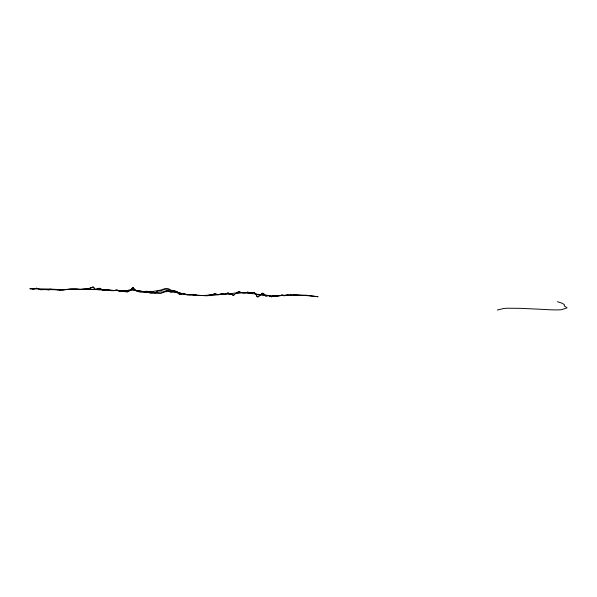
<?xml version="1.0" encoding="UTF-8"?>
<svg xmlns="http://www.w3.org/2000/svg" width="597" height="597" viewBox="0 0 597 597"><rect width="100%" height="100%" fill="white"/><g stroke="black" fill="none" stroke-linecap="round" stroke-linejoin="round"><path stroke-width="0.9" d="M234.561 294.433L233.382 295.44L231.367 293.896L202.376 295.56M225.882 293.911L228.188 292.933L229.151 294.067C245.315 290.232 261.471 296.485 277.821 295.769C291.261 294.433 304.731 295.134 318.104 296.746L306.351 295.269L287.157 295.008L284.008 295.724L282.03 295C278.792 297.149 274.657 294.448 271.501 296.776L268.493 295.612L265.329 295.843L263.478 293.5L262.449 293.239L257.852 296.978L256.867 296.306L256.053 294.172L254.106 292.5L249.77 293.105L247.733 292.187C244.979 293.008 241.77 293.134 239.143 291.806L236.905 292.53L233.36 295.455L231.345 293.911L229.166 294.082L228.188 292.933L224.756 294.164L221.48 293.918L218.099 294.702L214.838 293.866L207.965 295.702M111.624 290.612L114.109 290.687L116.661 289.918L119.079 291.149L127.631 291.806L130.206 290.329L132.885 287.515L135.026 290.418L136.22 290.59C139.332 292.881 143.534 291.567 146.974 291.179L150.392 292.963L159.862 293.44L161.056 293.366L167.212 290.418L168.376 290.523L170.563 292.082L174.145 291.209L176.428 291.642L179.622 294.448L180.801 294.508L183.189 293.366L186.495 294.776L192.249 294.478L195.585 295.254L206.868 295.649M180.772 294.508L183.212 293.366L187.659 294.851M497.338 310.015L503.652 308.5A92.886 7.462 7.4 0 1 506.913 308.239L519.845 308.336A52.305 4.142 7.2 0 1 521.494 308.395L538.882 309.186A119.116 9.567 7.5 0 1 541.27 309.313L548.218 309.686A52.894 3.851 6.9 0 0 552.486 309.858A61.066 4.425 6.9 0 0 554.247 309.895L555.829 309.918A42.88 3.134 7 0 0 557.717 309.903L558.993 309.865A58.207 4.231 6.9 0 0 560.419 309.776L561.202 309.701A33.604 2.455 7 0 0 561.926 309.589L567.068 307.843L565.09 306.448A50.857 3.478 7.3 0 1 564.65 306.186L564.21 305.589A131.362 8.776 7.6 0 1 564.232 305.276L564.389 304.828A48.163 3.321 6.9 0 0 564.277 304.589L562.337 303.306L557.464 301.694M236.919 292.515L239.143 291.806C241.763 293.134 244.979 293 247.733 292.187L249.77 293.105L254.106 292.5L256.046 294.164L256.867 296.306L257.867 296.97L262.441 293.254L263.464 293.493L265.314 295.828L266.337 296.075L268.493 295.612L271.493 296.776L273.68 295.799L278.851 295.813M209.084 295.672L214.86 293.843L218.099 294.702L221.494 293.918L224.778 294.157M296.313 295.06L293.261 295.187L299.321 295.261M279.889 295.731L282.023 295L284.015 295.724L288.172 295.134M235.748 293.351L241.218 292.657M63.14 289.776L69.812 289.09L76.289 289.254M203.473 295.657L207.987 295.709M55.312 289.702L39.245 289.545M219.226 294.537L208.002 295.254M272.62 295.978L277.829 295.761M290.209 295.157L291.232 295.112M305.351 295.291L307.328 295.463M82.662 289.291L107.953 289.851L114.124 290.523L126.452 290.56L132.668 289.851L144.571 291.761L150.548 291.873L162.6 289.784L168.473 289.814L185.406 294.47L202.353 295.56M54.006 289.455L50.036 289.351L48.581 289.955L45.962 289.396M36.611 288.814L50.058 289.082M76.222 289.254L89.14 289.164L114.184 290.523L126.504 290.597L132.624 289.776L150.407 292.888L168.279 291.537L179.757 293.052L185.376 294.493L196.741 295.075M36.686 288.821L29.85 288.732L33.969 289.038L36.738 288.261L38.044 288.717M32.544 289.008L36.656 288.261L40.641 289.761L44.685 289.53M300.306 295.515L301.306 295.537M188.801 294.911L192.271 294.485L195.615 295.261M59.17 290.09C66.095 289.649 73.282 288.635 80.14 289.485L87.819 289.015L93.154 286.993L95.46 289.485L99.296 288.261L102.975 290.023L106.788 289.538L110.445 290.552M49.984 289.082L63.207 289.776M57.857 290.03C65.237 290.015 72.759 288.455 80.08 289.478L87.886 289.023L93.095 286.985L95.393 289.515L99.356 288.269L102.915 290.015L106.729 289.53C110.229 291.635 114.273 290.097 117.878 290.172L119.019 291.149L127.579 291.806L131.452 289.478L132.84 287.418L136.138 290.881L138.497 291.612L148.108 292.448L150.608 291.269L155.213 292.97L157.765 290.926L161.347 290.612C163.675 288.023 168.376 287.545 170.772 290.224L174.234 290.605L177.6 291.888L179.652 294.448M257.053 294.567L267.478 295.321M55.237 289.702L57.924 290.03M310.313 295.515L311.291 295.687M246.606 292.56L251.844 293.56"/></g></svg>
